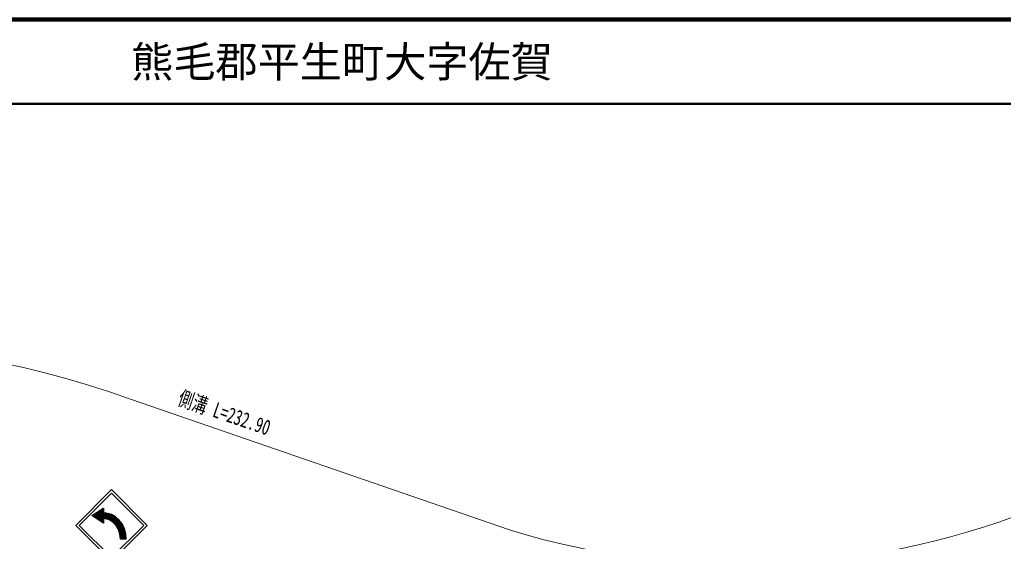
# Model space of a CAD drawing. Units: millimetres, scale not verified. Extents: x 40000 to 680000, y 20000 to 380000.
# Drawn here: x 391789 to 508485, y 318076 to 380000 of the extents above; entities that cross this region are included whole.
import ezdxf
from ezdxf.enums import TextEntityAlignment as Align

# ---------------------------------------------------------------- set-up
doc = ezdxf.new("R2010")
doc.units = ezdxf.units.MM
doc.header["$LTSCALE"] = 1000
for name, color, linetype, lineweight in [('M-STR-HTXT', 7, 'Continuous', 13), ('M-STR-STRC', 7, 'Continuous', 25), ('M-TTL', 2, 'Continuous', 140), ('M-TTL-LINE', 7, 'Continuous', 50)]:
    doc.layers.add(name, color=color, linetype=linetype, lineweight=lineweight)
doc.layers.add('M-TTL-TXT', color=7, linetype='Continuous')
doc.styles.add('ＭＳ ゴシック', font='')
doc.styles.get('ＭＳ ゴシック').set_extended_font_data('MS Gothic')

msp = doc.modelspace()

# ---------------------------------------------------------------- linework, layer by layer
at = {"layer": 'M-STR-HTXT'}
msp.add_line((449881, 319434), (404920, 334949), dxfattribs=at)
for centre, radius, start, end in [((365916, 226262), 115474, 70.25833, 111.52502), ((477486, 409380), 94086, 252.93849, 292.72972)]:
    msp.add_arc(centre, radius, start, end, dxfattribs=at)
at = {"layer": 'M-STR-STRC'}
for p, q in [((402685, 324216), (398441, 319974)), ((398866, 319974), (402684, 323792)), ((402684, 323792), (406502, 319973)), ((406927, 319973), (402685, 324216)), ((400334, 321124), (401734, 322023)), ((401734, 320223), (400334, 321124)), ((401734, 320378), (400454, 321201)), ((401734, 320533), (400574, 321278)), ((401734, 320687), (400695, 321355)), ((401861, 320760), (400815, 321433)), ((402196, 320699), (400935, 321510)), ((404210, 319558), (401055, 321587)), ((404119, 319771), (401175, 321664)), ((404012, 319995), (401296, 321742)), ((401734, 321614), (401416, 321819)), ((401734, 321769), (401536, 321896)), ((401734, 321923), (401656, 321973)), ((401734, 322023), (401734, 321473)), ((402696, 321266), (401734, 321473)), ((403867, 320242), (401989, 321450)), ((403639, 320544), (402324, 321390)), ((403157, 321001), (402696, 321266)), ((403565, 320638), (403157, 321001)), ((398441, 319974), (402683, 315731)), ((402683, 316155), (398866, 319974)), ((401734, 320773), (401734, 320223)), ((401936, 320761), (401734, 320773)), ((402413, 320628), (401936, 320761)), ((402849, 320357), (402413, 320628)), ((402683, 315731), (406927, 319973)), ((406502, 319973), (402683, 316155)), ((403218, 319966), (402849, 320357)), ((404277, 319361), (403074, 320134)), ((403499, 319476), (403218, 319966)), ((404330, 319172), (403296, 319837)), ((403908, 320191), (403565, 320638)), ((404171, 319677), (403908, 320191)), ((404370, 318992), (403447, 319585)), ((403674, 318917), (403499, 319476)), ((404398, 318819), (403538, 319372)), ((404423, 318649), (403605, 319175)), ((404431, 318489), (403660, 318985)), ((403734, 318323), (403674, 318917)), ((404433, 318333), (403694, 318808)), ((404208, 318323), (403721, 318636)), ((404385, 318919), (404171, 319677)), ((404434, 318323), (404385, 318919)), ((403968, 318323), (403728, 318477)), ((404434, 318323), (403734, 318323))]:
    msp.add_line(p, q, dxfattribs=at)
at = {"layer": 'M-TTL'}
msp.add_line((680000, 380000), (40000, 380000), dxfattribs=at)
at = {"layer": 'M-TTL-LINE'}
msp.add_line((40000, 370000), (680000, 370000), dxfattribs=at)

# ---------------------------------------------------------------- texts
at = {"layer": 'M-STR-HTXT', "style": 'ＭＳ ゴシック', "width": 0.7}
msp.add_text('側溝 L=232.90', height=1833, rotation=340.962, dxfattribs=at).set_placement((410237, 333805), align=Align.BOTTOM_LEFT)
at = {"layer": 'M-TTL-TXT', "style": 'ＭＳ ゴシック'}
msp.add_text('熊毛郡平生町大字佐賀', height=3666, dxfattribs=at).set_placement((405024, 375000), align=Align.MIDDLE_LEFT)

doc.saveas('drawing.dxf')
